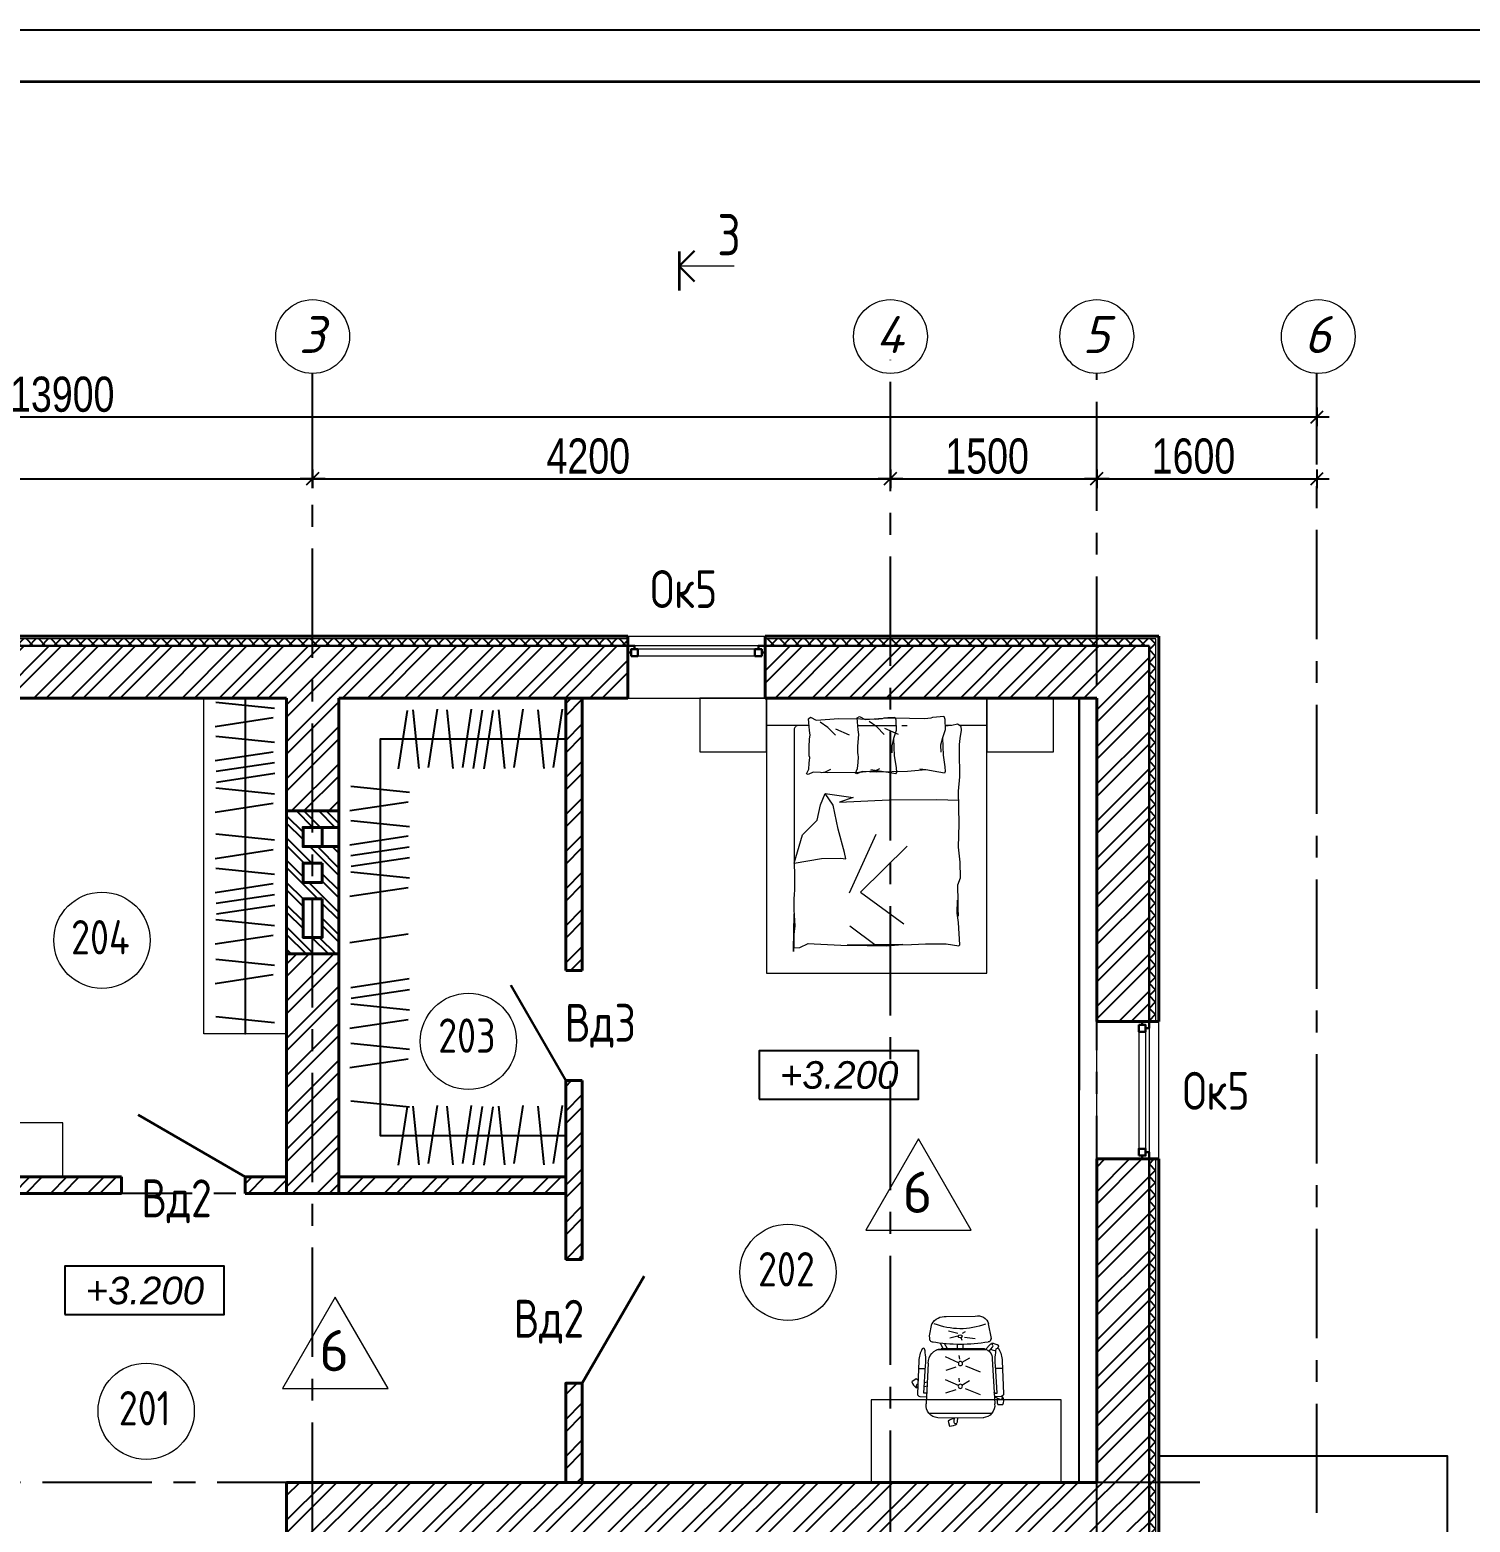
# Model space of a CAD drawing. Extents: x -12289450 to -10763036, y -7834513 to -6150123.
# Drawn here: x -11193908 to -11183438, y -7683106 to -7672261 of the extents above; entities that cross this region are included whole.
import ezdxf

# ---------------------------------------------------------------- set-up
doc = ezdxf.new("R2010")
doc.units = 0
doc.header["$LTSCALE"] = 25
doc.header["$PDMODE"] = 35
doc.linetypes.add('CENTER', pattern=[50.8, 31.75, -6.35, 6.35, -6.35])
doc.linetypes.add('HIDDEN2', pattern=[4.7625, 3.175, -1.5875])
doc.layers.get('DefPoints').update_dxf_attribs({"color": 10, "lineweight": 30})
for name, color, linetype in [('001-ПЕРЕГОРОДКИ', 5, 'Continuous'), ('005-РАЗМЕРЫ', 252, 'Continuous'), ('008-ШТРИХОВКА', 252, 'Continuous'), ('010-MEBEL', 3, 'Continuous'), ('014-ОСИ', 251, 'CENTER'), ('Annotation - Text', 7, 'Continuous'), ('ArchiCAD', 7, 'Continuous'), ('Крыши', 7, 'Continuous'), ('Новое', 51, 'Continuous'), ('Примечания', 7, 'Continuous')]:
    doc.layers.add(name, color=color, linetype=linetype)
for name, color, linetype, lineweight in [('05_Мебель', 32, 'Continuous', 9), ('4_мебель', 30, 'Continuous', 9), ('MEBEL', 3, 'Continuous', 40), ('text', 1, 'Continuous', 15), ('маркировка', 114, 'Continuous', 20), ('СТЕНЫ', 5, 'Continuous', 40)]:
    doc.layers.add(name, color=color, linetype=linetype, lineweight=lineweight)
doc.layers.add('Окна ArchiCAD_Ном._пера__23', color=7, linetype='Continuous', lineweight=30, true_color=0xff6600)
doc.layers.add('Окна ArchiCAD_Ном._пера__3', color=7, linetype='Continuous', lineweight=15, true_color=0xff6600)
doc.styles.add('gismo', font='isocpeui.ttf')
doc.styles.add('GOST 2.304', font='cs_gost2304.shx')
doc.styles.get("Standard").update_dxf_attribs({"font": 'arial.ttf'})
doc.styles.add('TXT0', font='txt', dxfattribs={"width": 0.8})
doc.styles.add('ГОСТ 2.304', font='CS_Gost2304.shx')
doc.styles.add('Текстер', font='ariali.ttf')
doc.dimstyles.new('РАЗМЕРЫ', dxfattribs={"dimscale": 30, "dimtxt": 8.5, "dimasz": 0.15, "dimexe": 0, "dimexo": 0, "dimgap": 1.2, "dimtad": 1, "dimdec": 0, "dimzin": 0, "dimdsep": 46, "dimtxsty": 'TXT0', "dimblk1": 'A8MITTA', "dimblk2": 'A8MITTA', "dimsah": 1, "dimcen": 2, "dimse1": 1, "dimse2": 1, "dimadec": 0, "dimazin": 0, "dimtp": 6, "dimtm": 6, "dimtfac": 1, "dimtdec": 0, "dimtofl": 0, "dimtmove": 0, "dimatfit": 3, "dimldrblk": 'A8MITTA', "dimfxl": 0, "dimtolj": 1, "dimtzin": 0, "dimarcsym": 0})

# ---------------------------------------------------------------- blocks, each defined once
blk = doc.blocks.new('A8MITTA', base_point=(3180, 3140))
for p, q in [((3160, 3140), (3200, 3140)), ((3170, 3130), (3190, 3150)), ((3180, 3155), (3180, 3125))]:
    blk.add_line(p, q)
blk = doc.blocks.new('*D48')
at = {"layer": '005-РАЗМЕРЫ', "color": 0, "lineweight": -2, "ltscale": 1.2, "transparency": 16777216}
blk.add_line((-11196947, -7675524), (-11191856, -7675524), dxfattribs=at)
at = {"layer": 'DefPoints', "color": 0, "ltscale": 1.2, "transparency": 16777216}
for p in [(-11191852, -7675524), (-11196952, -7675693), (-11191852, -7675693)]:
    blk.add_point(p, dxfattribs=at)
at = {"layer": '005-РАЗМЕРЫ', "color": 0, "lineweight": -2, "ltscale": 1.2, "transparency": 16777216, "xscale": 4.5, "yscale": 4.5, "zscale": 4.5, "rotation": 180}
blk.add_blockref('A8MITTA', (-11196952, -7675524), dxfattribs=at)
at = {"layer": '005-РАЗМЕРЫ', "color": 0, "lineweight": -2, "ltscale": 1.2, "transparency": 16777216, "xscale": 4.5, "yscale": 4.5, "zscale": 4.5}
blk.add_blockref('A8MITTA', (-11191852, -7675524), dxfattribs=at)
at = {"layer": '005-РАЗМЕРЫ', "color": 0, "ltscale": 1.2, "transparency": 16777216, "insert": (-11195558, -7675360), "char_height": 255, "attachment_point": 5, "style": 'TXT0'}
blk.add_mtext('\\A1;5100', dxfattribs=at)
blk = doc.blocks.new('*D49')
at = {"layer": '005-РАЗМЕРЫ', "color": 0, "lineweight": -2, "ltscale": 1.2, "transparency": 16777216}
blk.add_line((-11198447, -7675074), (-11184556, -7675074), dxfattribs=at)
at = {"layer": 'DefPoints', "color": 0, "ltscale": 1.2, "transparency": 16777216}
for p in [(-11184552, -7675074), (-11198452, -7676020), (-11184552, -7676238)]:
    blk.add_point(p, dxfattribs=at)
at = {"layer": '005-РАЗМЕРЫ', "color": 0, "lineweight": -2, "ltscale": 1.2, "transparency": 16777216, "xscale": 4.5, "yscale": 4.5, "zscale": 4.5, "rotation": 180}
blk.add_blockref('A8MITTA', (-11198452, -7675074), dxfattribs=at)
at = {"layer": '005-РАЗМЕРЫ', "color": 0, "lineweight": -2, "ltscale": 1.2, "transparency": 16777216, "xscale": 4.5, "yscale": 4.5, "zscale": 4.5}
blk.add_blockref('A8MITTA', (-11184552, -7675074), dxfattribs=at)
at = {"layer": '005-РАЗМЕРЫ', "color": 0, "ltscale": 1.2, "transparency": 16777216, "insert": (-11193672, -7674911), "char_height": 255, "attachment_point": 5, "style": 'TXT0'}
blk.add_mtext('\\A1;13900', dxfattribs=at)
blk = doc.blocks.new('*D51')
at = {"layer": '005-РАЗМЕРЫ', "color": 0, "lineweight": -2, "ltscale": 1.2, "transparency": 16777216}
blk.add_line((-11191847, -7675524), (-11187656, -7675524), dxfattribs=at)
at = {"layer": 'DefPoints', "color": 0, "ltscale": 1.2, "transparency": 16777216}
for p in [(-11187652, -7675524), (-11191852, -7675693), (-11187652, -7675693)]:
    blk.add_point(p, dxfattribs=at)
at = {"layer": '005-РАЗМЕРЫ', "color": 0, "lineweight": -2, "ltscale": 1.2, "transparency": 16777216, "xscale": 4.5, "yscale": 4.5, "zscale": 4.5, "rotation": 180}
blk.add_blockref('A8MITTA', (-11191852, -7675524), dxfattribs=at)
at = {"layer": '005-РАЗМЕРЫ', "color": 0, "lineweight": -2, "ltscale": 1.2, "transparency": 16777216, "xscale": 4.5, "yscale": 4.5, "zscale": 4.5}
blk.add_blockref('A8MITTA', (-11187652, -7675524), dxfattribs=at)
at = {"layer": '005-РАЗМЕРЫ', "color": 0, "ltscale": 1.2, "transparency": 16777216, "insert": (-11189848, -7675360), "char_height": 255, "attachment_point": 5, "style": 'TXT0'}
blk.add_mtext('\\A1;4200', dxfattribs=at)
blk = doc.blocks.new('*D52')
at = {"layer": '005-РАЗМЕРЫ', "color": 0, "lineweight": -2, "ltscale": 1.2, "transparency": 16777216}
blk.add_line((-11187647, -7675524), (-11186156, -7675524), dxfattribs=at)
at = {"layer": 'DefPoints', "color": 0, "ltscale": 1.2, "transparency": 16777216}
for p in [(-11186152, -7675524), (-11187652, -7675693), (-11186152, -7675693)]:
    blk.add_point(p, dxfattribs=at)
at = {"layer": '005-РАЗМЕРЫ', "color": 0, "lineweight": -2, "ltscale": 1.2, "transparency": 16777216, "xscale": 4.5, "yscale": 4.5, "zscale": 4.5, "rotation": 180}
blk.add_blockref('A8MITTA', (-11187652, -7675524), dxfattribs=at)
at = {"layer": '005-РАЗМЕРЫ', "color": 0, "lineweight": -2, "ltscale": 1.2, "transparency": 16777216, "xscale": 4.5, "yscale": 4.5, "zscale": 4.5}
blk.add_blockref('A8MITTA', (-11186152, -7675524), dxfattribs=at)
at = {"layer": '005-РАЗМЕРЫ', "color": 0, "ltscale": 1.2, "transparency": 16777216, "insert": (-11186949, -7675360), "char_height": 255, "attachment_point": 5, "style": 'TXT0'}
blk.add_mtext('\\A1;1500', dxfattribs=at)
blk = doc.blocks.new('*D53')
at = {"layer": '005-РАЗМЕРЫ', "color": 0, "lineweight": -2, "ltscale": 1.2, "transparency": 16777216}
blk.add_line((-11186147, -7675524), (-11184556, -7675524), dxfattribs=at)
at = {"layer": 'DefPoints', "color": 0, "ltscale": 1.2, "transparency": 16777216}
for p in [(-11184552, -7675524), (-11186152, -7675693), (-11184552, -7675658)]:
    blk.add_point(p, dxfattribs=at)
at = {"layer": '005-РАЗМЕРЫ', "color": 0, "lineweight": -2, "ltscale": 1.2, "transparency": 16777216, "xscale": 4.5, "yscale": 4.5, "zscale": 4.5, "rotation": 180}
blk.add_blockref('A8MITTA', (-11186152, -7675524), dxfattribs=at)
at = {"layer": '005-РАЗМЕРЫ', "color": 0, "lineweight": -2, "ltscale": 1.2, "transparency": 16777216, "xscale": 4.5, "yscale": 4.5, "zscale": 4.5}
blk.add_blockref('A8MITTA', (-11184552, -7675524), dxfattribs=at)
at = {"layer": '005-РАЗМЕРЫ', "color": 0, "ltscale": 1.2, "transparency": 16777216, "insert": (-11185449, -7675360), "char_height": 255, "attachment_point": 5, "style": 'TXT0'}
blk.add_mtext('\\A1;1600', dxfattribs=at)
blk = doc.blocks.new('*U20')
at = {"layer": '05_Мебель'}
for points in [[(900, -2000), (-700, -2000), (-700, 0), (900, 0)], [(206, -533), (244, -550), (255, -546), (239, -513), (235, -469), (231, -427), (235, -414), (236, -396), (236, -352), (233, -292), (229, -265), (234, -230), (239, -172), (241, -145), (225, -135), (184, -155), (21, -143), (-138, -147), (-247, -148), (-297, -143), (-309, -138), (-335, -136), (-387, -133), (-395, -153), (-397, -231), (-378, -290), (-383, -415), (-396, -499), (-398, -535), (-393, -545), (-353, -539), (-258, -523), (-125, -535), (99, -538)], [(561, -538), (599, -555), (610, -551), (594, -518), (590, -474), (586, -432), (590, -419), (591, -401), (591, -357), (588, -297), (584, -270), (589, -236), (594, -177), (596, -150), (580, -140), (539, -160), (376, -149), (217, -152), (108, -154), (58, -149), (46, -144), (20, -141), (-32, -138), (-40, -158), (-42, -236), (-23, -295), (-28, -420), (-41, -504), (-43, -540), (-38, -550), (2, -544), (97, -528), (230, -540), (454, -543)]]:
    blk.add_lwpolyline(points, close=True, dxfattribs=at)
for points in [[(-700, -200), (-502, -200)], [(700, -1200), (697, -1286), (697, -1398), (700, -1424), (703, -1465), (702, -1540), (694, -1655), (702, -1718), (703, -1788), (705, -1842), (700, -1569), (703, -1697), (705, -1742), (706, -1789), (708, -1816), (659, -1813), (597, -1785), (555, -1787), (361, -1797), (156, -1799), (-89, -1791), (314, -1797), (25, -1800), (-59, -1794), (-153, -1790), (-256, -1787), (-406, -1787), (-498, -1800), (-504, -1793), (-494, -1631), (-485, -1564), (-487, -1470), (-493, -1585), (-493, -1480), (-491, -1358), (-510, -1306), (-508, -1193), (-496, -1085), (-499, -915), (-496, -677), (-504, -573), (-503, -383), (-501, -337), (-507, -294), (-516, -234), (-515, -208), (-488, -191), (-447, -199), (-396, -205)], [(-441, -200), (-396, -200)], [(-84, -200), (-121, -200)], [(236, -200), (-41, -200)], [(45, -264), (100, -210), (155, -170)], [(400, -269), (455, -215), (510, -175)], [(592, -200), (900, -200)], [(-378, -290), (-365, -343), (-366, -394)], [(44, -218), (-56, -262)], [(-23, -295), (-10, -348), (-11, -399)], [(400, -223), (299, -267)], [(-258, -523), (-213, -516)], [(146, -536), (116, -531), (78, -511)], [(97, -528), (142, -522)], [(501, -541), (471, -536), (433, -516)], [(700, -1200), (639, -995), (533, -888), (509, -775), (475, -695), (271, -724), (371, -756), (9, -741), (-338, -738), (-497, -743)], [(700, -1200), (501, -1166), (362, -1163), (325, -1169), (333, -1123), (379, -953), (416, -778), (475, -695)], [(-121, -1077), (218, -1410), (-97, -1640)], [(297, -1416), (104, -989)], [(104, -1800), (295, -1657)]]:
    blk.add_lwpolyline(points, dxfattribs=at)
blk.add_lwpolyline([(592, -200), (670, -200, -0.414214), (700, -230), (700, -1200)], format="xyb", dxfattribs=at)
blk = doc.blocks.new('*U21')
at = {"layer": '05_Мебель'}
for p, q in [((-351, 231), (-438, 213)), ((-334, 229), (-351, 231)), ((-152, 240), (143, 255)), ((210, 236), (210, -225)), ((-492, 109), (-494, -102)), ((-257, -170), (-257, 145)), ((-249, -186), (-249, 178)), ((-156, 20), (-198, 114)), ((-125, 39), (-100, 113)), ((9, 21), (-33, 115)), ((40, 40), (65, 114)), ((243, 171), (244, -159)), ((-368, 24), (-386, 92)), ((-349, 25), (-335, 82)), ((-340, 4), (-320, -4)), ((-257, 27), (-289, 27)), ((-257, -12), (-257, 27)), ((-182, 11), (-209, 16)), ((-17, 12), (-44, 16)), ((-371, -9), (-384, -31)), ((-343, -23), (-332, -100)), ((-289, -12), (-257, -12)), ((-159, -6), (-191, -62)), ((-133, -30), (-90, -138)), ((6, -5), (-26, -61)), ((32, -29), (75, -138)), ((-331, -220), (-438, -198)), ((-325, -216), (-331, -220)), ((-184, -224), (143, -243))]:
    blk.add_line(p, q, dxfattribs=at)
for points in [[(-28, 314, -0.063028), (-40, 328), (-18, 359, -0.195922), (26, 327), (24, 323)], [(0, 315), (0, 318, -0.414214), (16, 328), (16, 328, -0.324304), (27, 316)], [(66, 251), (65, 271), (-139, 259, -0.068535), (-256, 266, -0.533313), (-256, 284, -0.12555), (-169, 308), (69, 318, -0.414214), (89, 300), (91, 252)], [(243, 52), (270, 55, -0.414214), (285, 43), (285, 43, -0.414214), (273, 28), (243, 24)], [(251, 53, -0.164256), (268, 96), (304, 85, -0.195922), (287, 33), (283, 34)], [(-240, -202), (-269, -228, -0.414214), (-288, -227), (-288, -227, -0.414214), (-287, -208), (-254, -178)], [(-255, -216, -0.137325), (-243, -253, -0.137325)], [(-261, -266), (-279, -272, -0.195922), (-295, -220), (-292, -219)], [(66, -239), (65, -260), (-139, -248, 0.068535), (-256, -255, 0.533313), (-256, -273, 0.12555), (-169, -297), (69, -307, 0.414214), (89, -289), (91, -240)], [(91, -241), (109, -281, -0.414214), (102, -299), (102, -299, -0.300611), (87, -296)], [(101, -263, -0.164256), (147, -265), (148, -303, -0.195922), (93, -303), (93, -299)]]:
    blk.add_lwpolyline(points, format="xyb", dxfattribs=at)
for points in [[(-113, 311), (-113, 261)], [(-15, 247), (-11, 266)], [(17, 268), (13, 248)], [(-298, 154), (-257, 131)], [(-257, 99), (-295, 121)], [(-113, -300), (-113, -250)], [(65, -250), (60, -238)]]:
    blk.add_lwpolyline(points, dxfattribs=at)
for centre in [(-150, 6), (15, 7)]:
    blk.add_circle(centre, 15.2, dxfattribs=at)
for centre, radius, start, end in [((-329, 207), 22.6, 351.9619, 107.7777), ((-155, 138), 102, 88.604, 176.2041), ((154, 166), 89.4, 3.0007, 97.2703), ((-386, 120), 106, 119.2361, 186.2279), ((-912, 6), 509, 338.9967, 21.8905), ((-1485, 7), 1196, 350.212, 9.788), ((-420, -123), 77.2, 164.3745, 256.6582), ((-328, -195), 21.2, 277.5514, 358.5852), ((-189, -155), 69.1, 192.4462, 274.5048), ((154, -154), 89.4, 262.7297, 356.9993)]:
    blk.add_arc(centre, radius, start, end, dxfattribs=at)
blk.add_ellipse((-348, 8), major_axis=(-0.8, -17.3), ratio=0.494061, dxfattribs=at)
blk = doc.blocks.new('Уровень')
at = {"color": 213, "linetype": 'ByBlock'}
blk.add_lwpolyline([(0, 0), (1544, 0), (1544, 469), (0, 469)], close=True, dxfattribs=at)
at = {"flags": 4}
blk.add_attdef('+-0.000', (70, 107), '', height=250, dxfattribs=at)

msp = doc.modelspace()

# ---------------------------------------------------------------- hatches: boundary and pattern name
at = {"layer": '008-ШТРИХОВКА', "ltscale": 3}
h = msp.add_hatch(dxfattribs=at)
h.set_pattern_fill('ANSI37', color=256, scale=20, style=0)
h.set_pattern_definition([(45, (-11198881.93, -7681167.22), (-44.90128, 44.90128), []), (135, (-11198881.93, -7681167.22), (-44.90128, -44.90128), [])])
h.paths.add_polyline_path([(-11185771.9, -7679467.2), (-11185721.9, -7679467.2), (-11185721.9, -7676687.2), (-11188561.9, -7676687.2), (-11188561.9, -7676737.2), (-11185771.9, -7676737.2)])
h.paths.add_polyline_path([(-11189561.9, -7676737.2), (-11189561.9, -7676687.2), (-11194951.9, -7676687.2), (-11194951.9, -7676737.2)])
h.paths.add_polyline_path([(-11195951.9, -7676737.2), (-11195951.9, -7676687.2), (-11197381.9, -7676687.2), (-11197381.9, -7678117.2), (-11197331.9, -7678117.2), (-11197331.9, -7676737.2)])
h.paths.add_polyline_path([(-11197331.9, -7679117.2), (-11197381.9, -7679117.2), (-11197381.9, -7680287.2), (-11198881.9, -7680287.2), (-11198881.9, -7681267.2), (-11198831.9, -7681267.2), (-11198831.9, -7680337.2), (-11197331.9, -7680337.2)])
h = msp.add_hatch(dxfattribs=at)
h.set_pattern_fill('ANSI32', color=256, scale=20)
h.set_pattern_definition([(45, (-11198831.93, -7687997.22), (-134.7038, 134.7038), []), (45, (-11198742.13, -7687997.22), (-134.7038, 134.7038), [])])
h.paths.add_polyline_path([(-11196951.9, -7679117.2), (-11197331.9, -7679117.2), (-11197331.9, -7680337.2), (-11198831.9, -7680337.2), (-11198831.9, -7681267.2), (-11198781.9, -7681267.2), (-11198451.9, -7681267.2), (-11198451.9, -7681117.2), (-11198451.9, -7680717.2), (-11196951.9, -7680717.2)])
h.paths.add_polyline_path([(-11196951.9, -7677117.2), (-11195951.9, -7677117.2), (-11195951.9, -7676737.2), (-11197331.9, -7676737.2), (-11197331.9, -7678117.2), (-11197281.9, -7678117.2), (-11196951.9, -7678117.2)])
h.paths.add_polyline_path([(-11189561.9, -7676737.2), (-11194951.9, -7676737.2), (-11194951.9, -7676787.2), (-11194951.9, -7677117.2), (-11192041.9, -7677117.2), (-11192041.9, -7677937.2), (-11191661.9, -7677937.2), (-11191661.9, -7677117.2), (-11189561.9, -7677117.2)])
h.paths.add_polyline_path([(-11191661.9, -7678977.2), (-11192041.9, -7678977.2), (-11192041.9, -7679557.2), (-11192041.9, -7680717.2), (-11191661.9, -7680717.2)])
h.paths.add_polyline_path([(-11185771.9, -7676737.2), (-11188561.9, -7676737.2), (-11188561.9, -7677117.2), (-11188551.9, -7677117.2), (-11186951.9, -7677117.2), (-11186467, -7677117.2), (-11186151.9, -7677117.2), (-11186151.9, -7679467.2), (-11185771.9, -7679467.2)])
h.paths.add_polyline_path([(-11185771.9, -7680467.2), (-11186151.8, -7680467.2), (-11186151.9, -7682817.2), (-11192041.9, -7682817.2), (-11192041.9, -7683347.2), (-11191661.9, -7683347.2), (-11191661.9, -7683197.2), (-11190661.9, -7683197.2), (-11187651.9, -7683197.2), (-11187651.9, -7687617.2), (-11189156.9, -7687617.2), (-11189156.9, -7687997.2), (-11187271.9, -7687997.2), (-11187271.9, -7686797.2), (-11187271.9, -7683197.2), (-11185771.9, -7683197.2)])
h.paths.add_polyline_path([(-11191661.9, -7684247.2), (-11192041.9, -7684247.2), (-11192041.9, -7687617.2), (-11191661.9, -7687617.2)], flags=17)
h.paths.add_polyline_path([(-11196951.9, -7682817.2), (-11198451.9, -7682817.2), (-11198451.9, -7682267.2), (-11198831.9, -7682267.2), (-11198831.9, -7683197.2), (-11197331.9, -7683197.2), (-11197331.9, -7687997.2), (-11196251.9, -7687997.2), (-11196251.9, -7687947.2), (-11196251.9, -7687617.2), (-11196951.9, -7687617.2), (-11196951.9, -7686772.6), (-11197033.9, -7686772.6), (-11197033.9, -7686614.6), (-11196951.9, -7686614.6), (-11196951.9, -7686105.2)])
h.paths.add_polyline_path([(-11190156.9, -7687617.2), (-11192741.9, -7687617.2), (-11195251.9, -7687617.2), (-11195251.9, -7687997.2), (-11193741.9, -7687997.2), (-11190156.9, -7687997.2)])
h = msp.add_hatch(dxfattribs=at)
h.set_pattern_fill('ANSI32', color=256, scale=20)
h.set_pattern_definition([(45, (-11190011.93, -7681197.22), (-134.704, 134.704), []), (45, (-11189922.13, -7681197.22), (-134.704, 134.704), [])])
h.paths.add_polyline_path([(-11189891.9, -7677117.2), (-11190011.9, -7677117.2), (-11190011.9, -7679097.2), (-11189891.9, -7679097.2)])
h.paths.add_polyline_path([(-11189891.9, -7679897.2), (-11190011.9, -7679897.2), (-11190011.9, -7680597.2), (-11190011.9, -7681197.2), (-11189891.9, -7681197.2)])
h = msp.add_hatch(dxfattribs=at)
h.set_pattern_fill('ANSI32', color=256, scale=12, angle=90)
h.paths.add_polyline_path([(-11191851.9, -7678197.2), (-11191921.9, -7678197.2), (-11191921.9, -7678057.2), (-11191851.9, -7678057.2), (-11191851.9, -7677937.2), (-11192041.9, -7677937.2), (-11192041.9, -7678977.2), (-11191851.9, -7678977.2), (-11191851.9, -7678857.2), (-11191921.9, -7678857.2), (-11191921.9, -7678577.2), (-11191851.9, -7678577.2), (-11191851.9, -7678457.2), (-11191921.9, -7678457.2), (-11191921.9, -7678317.2), (-11191851.9, -7678317.2)])
h.paths.add_polyline_path([(-11191661.9, -7677937.2), (-11191851.9, -7677937.2), (-11191851.9, -7678057.2), (-11191781.9, -7678057.2), (-11191661.9, -7678057.2)])
h.paths.add_polyline_path([(-11191661.9, -7678197.2), (-11191781.9, -7678197.2), (-11191851.9, -7678197.2), (-11191851.9, -7678317.2), (-11191781.9, -7678317.2), (-11191781.9, -7678457.2), (-11191851.9, -7678457.2), (-11191851.9, -7678577.2), (-11191781.9, -7678577.2), (-11191781.9, -7678857.2), (-11191851.9, -7678857.2), (-11191851.9, -7678977.2), (-11191661.9, -7678977.2), (-11191661.9, -7678837.2)])
h = msp.add_hatch(dxfattribs=at)
h.set_pattern_fill('ANSI37', color=256, scale=20, style=0)
h.set_pattern_definition([(45, (-11198881.93, -7688047.22), (-44.90128, 44.90128), []), (135, (-11198881.93, -7688047.22), (-44.90128, -44.90128), [])])
h.paths.add_polyline_path([(-11197331.9, -7683197.2), (-11198831.9, -7683197.2), (-11198831.9, -7682267.2), (-11198881.9, -7682267.2), (-11198881.9, -7683247.2), (-11197381.9, -7683247.2), (-11197381.9, -7688047.2), (-11196251.9, -7688047.2), (-11196251.9, -7687997.2), (-11197331.9, -7687997.2)])
h.paths.add_polyline_path([(-11190156.9, -7687997.2), (-11193741.9, -7687997.2), (-11195251.9, -7687997.2), (-11195251.9, -7688047.2), (-11193741.9, -7688047.2), (-11190156.9, -7688047.2)])
h.paths.add_polyline_path([(-11187221.9, -7686797.2), (-11187221.9, -7683247.2), (-11185721.9, -7683247.2), (-11185721.9, -7680467.2), (-11185771.9, -7680467.2), (-11185771.9, -7683197.2), (-11187271.9, -7683197.2), (-11187271.9, -7686797.2), (-11187271.9, -7687997.2), (-11189156.9, -7687997.2), (-11189156.9, -7688047.2), (-11187221.9, -7688047.2)])
h = msp.add_hatch(dxfattribs=at)
h.set_pattern_fill('ANSI32', color=256, scale=20)
h.set_pattern_definition([(45, (-11196951.93, -7685797.22), (-134.704, 134.704), []), (45, (-11196862.13, -7685797.22), (-134.704, 134.704), [])])
h.paths.add_polyline_path([(-11193241.9, -7680597.2), (-11196951.9, -7680597.2), (-11196951.9, -7680717.2), (-11196801.9, -7680717.2), (-11196501.9, -7680717.2), (-11196201.9, -7680717.2), (-11195901.9, -7680717.2), (-11193241.9, -7680717.2)])
h.paths.add_polyline_path([(-11192041.9, -7680597.2), (-11192341.9, -7680597.2), (-11192341.9, -7680717.2), (-11192041.9, -7680717.2)])
h.paths.add_polyline_path([(-11190011.9, -7680597.2), (-11191661.9, -7680597.2), (-11191661.9, -7680717.2), (-11190011.9, -7680717.2)])
h.paths.add_polyline_path([(-11189891.9, -7682097.2), (-11190011.9, -7682097.2), (-11190011.9, -7682817.2), (-11189891.9, -7682817.2)])
h.paths.add_polyline_path([(-11192041.9, -7684737.2), (-11192831.9, -7684737.2), (-11192831.9, -7684857.2), (-11192041.9, -7684857.2)])
h.paths.add_polyline_path([(-11194081.9, -7684147.2), (-11194201.9, -7684147.2), (-11194201.9, -7685797.2), (-11194081.9, -7685797.2)])
h.paths.add_polyline_path([(-11193631.9, -7684737.2), (-11194081.9, -7684737.2), (-11194081.9, -7684857.2), (-11193631.9, -7684857.2)])
h.paths.add_polyline_path([(-11194081.9, -7682817.2), (-11196951.9, -7682817.2), (-11196951.9, -7682937.2), (-11194201.9, -7682937.2), (-11194201.9, -7683347.2), (-11194081.9, -7683347.2)])

# ---------------------------------------------------------------- linework, layer by layer
at = {"layer": '001-ПЕРЕГОРОДКИ', "lineweight": 35, "ltscale": 100}
msp.add_lwpolyline([(-11189186.9, -7673872.9), (-11189186.9, -7674156)], dxfattribs=at)
at = {"layer": '001-ПЕРЕГОРОДКИ', "lineweight": 18, "ltscale": 100}
msp.add_lwpolyline([(-11188787.5, -7673978.8), (-11189186.9, -7673978.8)], dxfattribs=at)
at = {"layer": '008-ШТРИХОВКА', "ltscale": 3}
msp.add_lwpolyline([(-11186280.4, -7682817.2), (-11186280.4, -7677117.2), (-11186280.4, -7679967.2)], dxfattribs=at)
at = {"layer": '010-MEBEL'}
for p, q in [((-11192128.8, -7677192.4), (-11192555, -7677148.7)), ((-11192138.1, -7677261.3), (-11192561.7, -7677325.8)), ((-11191227.1, -7677631.7), (-11191162.6, -7677208.1)), ((-11191077.8, -7677630.3), (-11191121.5, -7677204.1)), ((-11191008.9, -7677621), (-11190944.5, -7677197.5)), ((-11190829.4, -7677630.3), (-11190873.1, -7677204.1)), ((-11190760.5, -7677621), (-11190696.1, -7677197.5)), ((-11190682.5, -7677629), (-11190618.1, -7677205.4)), ((-11190604.5, -7677631.7), (-11190540.1, -7677208.1)), ((-11190455.3, -7677630.3), (-11190499, -7677204.1)), ((-11190386.4, -7677621), (-11190321.9, -7677197.5)), ((-11190168.9, -7677630.3), (-11190212.6, -7677204.1)), ((-11190100, -7677621), (-11190035.6, -7677197.5)), ((-11192128.8, -7677440.9), (-11192555, -7677397.1)), ((-11192138.1, -7677509.7), (-11192561.7, -7677574.2)), ((-11192130.1, -7677587.7), (-11192553.7, -7677652.2)), ((-11192127.5, -7677665.7), (-11192551.1, -7677730.2)), ((-11192128.8, -7677815), (-11192555, -7677771.2)), ((-11191148.8, -7677804.8), (-11191575, -7677761)), ((-11192138.1, -7677883.9), (-11192561.7, -7677948.3)), ((-11191158.1, -7677873.7), (-11191581.7, -7677938.1)), ((-11191148.8, -7678053.2), (-11191575, -7678009.5)), ((-11192128.8, -7678151.2), (-11192555, -7678107.5)), ((-11191158.1, -7678122.1), (-11191581.7, -7678186.5)), ((-11192138.1, -7678220.1), (-11192561.7, -7678284.6)), ((-11191150.1, -7678200.1), (-11191573.7, -7678264.5)), ((-11191147.5, -7678278.1), (-11191571.1, -7678342.5)), ((-11192128.8, -7678399.7), (-11192555, -7678355.9)), ((-11191148.8, -7678427.3), (-11191575, -7678383.6)), ((-11192138.1, -7678468.5), (-11192561.7, -7678533)), ((-11192130.1, -7678546.5), (-11192553.7, -7678611)), ((-11191158.1, -7678496.2), (-11191581.7, -7678560.7)), ((-11192127.5, -7678624.5), (-11192551.1, -7678689)), ((-11192128.8, -7678773.8), (-11192555, -7678730)), ((-11192138.1, -7678842.7), (-11192561.7, -7678907.1)), ((-11191158.1, -7678832.5), (-11191581.7, -7678896.9)), ((-11192128.8, -7679060.2), (-11192555, -7679016.4)), ((-11192138.1, -7679129), (-11192561.7, -7679193.5)), ((-11191150.1, -7679158.9), (-11191573.7, -7679223.3)), ((-11191147.5, -7679236.9), (-11191571.1, -7679301.3)), ((-11191148.8, -7679386.1), (-11191575, -7679342.4)), ((-11192128.8, -7679478), (-11192555, -7679434.3)), ((-11191158.1, -7679455), (-11191581.7, -7679519.5)), ((-11191148.8, -7679672.5), (-11191575, -7679628.8)), ((-11191158.1, -7679741.4), (-11191581.7, -7679805.8)), ((-11191148.8, -7680090.3), (-11191575, -7680046.6)), ((-11191008.9, -7680501), (-11190944.5, -7680077.5)), ((-11190760.5, -7680501), (-11190696.1, -7680077.5)), ((-11190386.4, -7680501), (-11190321.9, -7680077.5)), ((-11190100, -7680501), (-11190035.6, -7680077.5)), ((-11191227.1, -7680511.7), (-11191162.6, -7680088.1)), ((-11191077.8, -7680510.3), (-11191121.5, -7680084.1)), ((-11190829.4, -7680510.3), (-11190873.1, -7680084.1)), ((-11190682.5, -7680509), (-11190618.1, -7680085.4)), ((-11190604.5, -7680511.7), (-11190540.1, -7680088.1)), ((-11190455.3, -7680510.3), (-11190499, -7680084.1)), ((-11190168.9, -7680510.3), (-11190212.6, -7680084.1))]:
    msp.add_line(p, q, dxfattribs=at)
for points in [[(-11192341.9, -7677117.2), (-11192341.9, -7677117.2), (-11192341.9, -7679557.2), (-11192341.9, -7679557.2)], [(-11190011.9, -7677417.2), (-11191361.9, -7677417.2), (-11191361.9, -7680297.2), (-11190011.9, -7680297.2)]]:
    msp.add_lwpolyline(points, dxfattribs=at)
at = {"layer": '014-ОСИ'}
msp.add_line((-11186151.9, -7679567.2), (-11186151.9, -7674758.6), dxfattribs=at)
for points in [[(-11187651.9, -7688313.6), (-11187651.9, -7674658.6)], [(-11191851.9, -7688255.3), (-11191851.9, -7674758.6)], [(-11184551.9, -7688119.5), (-11184551.9, -7674758.6)], [(-11192041.9, -7677117.2), (-11201454.8, -7677117.2)], [(-11189561.9, -7677117.2), (-11191661.9, -7677117.2)], [(-11186151.9, -7683486.1), (-11186151.9, -7678997.2)], [(-11191458.3, -7680717.2), (-11201454.8, -7680717.2)], [(-11185401.9, -7682817.2), (-11201454.8, -7682817.2)]]:
    msp.add_lwpolyline(points, dxfattribs=at)
at = {"layer": '05_Мебель'}
for points in [[(-11189036.9, -7677509.3), (-11188551.9, -7677509.3), (-11188551.9, -7677117.2), (-11189036.9, -7677117.2)], [(-11186951.9, -7677509.3), (-11186467, -7677509.3), (-11186467, -7677117.2), (-11186951.9, -7677117.2)], [(-11193667, -7680205.2), (-11194151.9, -7680205.2), (-11194151.9, -7680597.2), (-11193667, -7680597.2)], [(-11186411.4, -7682817.2), (-11186411.4, -7682217.3), (-11187792.8, -7682217.3), (-11187792.8, -7682817.2)]]:
    msp.add_lwpolyline(points, close=True, dxfattribs=at)
at = {"layer": '4_мебель', "lineweight": 30}
for points in [[(-11190011.9, -7679897.2), (-11190411.9, -7679204.4)], [(-11193121.4, -7680147.2), (-11192341.9, -7680597.2)], [(-11189891.9, -7682097.2), (-11189441.9, -7681317.8)]]:
    msp.add_lwpolyline(points, dxfattribs=at)
at = {"layer": 'Annotation - Text', "color": 0, "lineweight": 20}
for centre in [(-11191851.9, -7674490.2), (-11187651.9, -7674490.2), (-11186151.9, -7674490.2), (-11184541.9, -7674490.2)]:
    msp.add_circle(centre, 268.3, dxfattribs=at)
at = {"layer": 'ArchiCAD', "color": 7, "linetype": 'Continuous', "lineweight": 35}
msp.add_lwpolyline([(-11202518.7, -7672636.3), (-11172893.9, -7672636.3), (-11172893.9, -7694161.2), (-11202518.7, -7694161.2)], close=True, dxfattribs=at)
msp.add_lwpolyline([(-11202518.7, -7672636.3), (-11172893.9, -7672636.3), (-11172893.9, -7694161.2), (-11202518.7, -7694161.2)], close=True, dxfattribs=at)
at = {"layer": 'MEBEL', "lineweight": 20}
msp.add_lwpolyline([(-11192041.9, -7679557.2), (-11192641.9, -7679557.2), (-11192641.9, -7677117.2), (-11192041.9, -7677117.2), (-11192041.9, -7679557.2)], close=True, dxfattribs=at)
at = {"layer": 'text', "color": 1, "lineweight": 15}
for centre in [(-11193383.4, -7678877.7), (-11190719.6, -7679612.2), (-11188396.8, -7681290.5), (-11193062, -7682300.4)]:
    msp.add_circle(centre, 350, dxfattribs=at)
at = {"layer": 'Крыши', "color": 12, "lineweight": 25}
for points in [[(-11187201.9, -7688567.2), (-11183601.9, -7688567.2), (-11183601.9, -7682627.2), (-11185701.9, -7682627.2)], [(-11187201.9, -7688067.2), (-11187201.9, -7688567.2), (-11183601.9, -7688567.2), (-11183601.9, -7682627.2), (-11185701.9, -7682627.2)]]:
    msp.add_lwpolyline(points, dxfattribs=at)
at = {"layer": 'маркировка'}
for points in [[(-11187447.3, -7680320.7), (-11187830.3, -7680984.1), (-11187064.3, -7680984.1)], [(-11191687.1, -7681471.5), (-11192070.1, -7682134.9), (-11191304.1, -7682134.9)]]:
    msp.add_lwpolyline(points, close=True, dxfattribs=at)
at = {"layer": 'Новое', "color": 7, "linetype": 'Continuous'}
msp.add_lwpolyline([(-11204018.7, -7672261.3), (-11172518.9, -7672261.3), (-11172518.9, -7694536.2), (-11204018.7, -7694536.2)], close=True, dxfattribs=at)
msp.add_lwpolyline([(-11204018.7, -7672261.3), (-11172518.9, -7672261.3), (-11172518.9, -7694536.2), (-11204018.7, -7694536.2)], close=True, dxfattribs=at)
at = {"layer": 'Окна ArchiCAD_Ном._пера__23', "linetype": 'Continuous'}
for points in [[(-11189536.9, -7676787.2), (-11189561.9, -7676787.2), (-11189561.9, -7676737.2), (-11189511.9, -7676737.2), (-11189511.9, -7676762.2), (-11189536.9, -7676762.2), (-11189536.9, -7676787.2)], [(-11188586.9, -7676787.2), (-11188561.9, -7676787.2), (-11188561.9, -7676737.2), (-11188611.9, -7676737.2), (-11188611.9, -7676762.2), (-11188586.9, -7676762.2), (-11188586.9, -7676787.2)], [(-11185821.9, -7679492.2), (-11185821.9, -7679467.2), (-11185771.9, -7679467.2), (-11185771.9, -7679517.2), (-11185796.9, -7679517.2), (-11185796.9, -7679492.2), (-11185821.9, -7679492.2)], [(-11185821.9, -7680442.2), (-11185821.9, -7680467.2), (-11185771.9, -7680467.2), (-11185771.9, -7680417.2), (-11185796.9, -7680417.2), (-11185796.9, -7680442.2), (-11185821.9, -7680442.2)]]:
    msp.add_lwpolyline(points, dxfattribs=at)
for points in [[(-11189536.9, -7676812.2), (-11189486.9, -7676812.2), (-11189486.9, -7676762.2), (-11189536.9, -7676762.2)], [(-11188586.9, -7676812.2), (-11188636.9, -7676812.2), (-11188636.9, -7676762.2), (-11188586.9, -7676762.2)], [(-11185846.9, -7679492.2), (-11185846.9, -7679542.2), (-11185796.9, -7679542.2), (-11185796.9, -7679492.2)], [(-11185846.9, -7680442.2), (-11185846.9, -7680392.2), (-11185796.9, -7680392.2), (-11185796.9, -7680442.2)]]:
    msp.add_lwpolyline(points, close=True, dxfattribs=at)
at = {"layer": 'Окна ArchiCAD_Ном._пера__3', "linetype": 'Continuous'}
for p, q in [((-11188611.9, -7676737.2), (-11189511.9, -7676737.2)), ((-11188636.9, -7676762.2), (-11189486.9, -7676762.2)), ((-11188636.9, -7676812.2), (-11189486.9, -7676812.2)), ((-11185771.9, -7679517.2), (-11185771.9, -7680417.2)), ((-11185846.9, -7679542.2), (-11185846.9, -7680392.2)), ((-11185796.9, -7679542.2), (-11185796.9, -7680392.2))]:
    msp.add_line(p, q, dxfattribs=at)
at = {"layer": 'СТЕНЫ', "ltscale": 3}
for p, q in [((-11189561.9, -7676667.2), (-11189561.9, -7677117.2)), ((-11185701.9, -7676667.2), (-11188561.9, -7676667.2)), ((-11188561.9, -7676667.2), (-11188561.9, -7677117.2)), ((-11185701.9, -7679467.2), (-11185701.9, -7676667.2)), ((-11186151.9, -7677117.2), (-11186151.9, -7679467.2)), ((-11190011.9, -7679097.2), (-11189891.9, -7679097.2)), ((-11190011.9, -7680597.2), (-11190011.9, -7679897.2)), ((-11190011.9, -7679897.2), (-11189891.9, -7679897.2)), ((-11186151.5, -7680467.2), (-11186151.9, -7682817.2)), ((-11185701.9, -7683267.2), (-11185701.9, -7680467.2)), ((-11193241.9, -7680717.2), (-11193241.9, -7680597.2)), ((-11192341.9, -7680717.2), (-11192341.9, -7680597.2)), ((-11192341.9, -7680597.2), (-11192041.9, -7680597.2)), ((-11191661.9, -7680597.2), (-11190011.9, -7680597.2)), ((-11190011.9, -7680717.2), (-11192341.9, -7680717.2)), ((-11186151.9, -7682817.2), (-11192041.9, -7682817.2))]:
    msp.add_line(p, q, dxfattribs=at)
at = {"layer": 'СТЕНЫ', "lineweight": 9, "ltscale": 3}
for p, q in [((-11185721.9, -7676687.2), (-11188561.9, -7676687.2)), ((-11185721.9, -7679467.2), (-11185721.9, -7676687.2)), ((-11185721.9, -7683247.2), (-11185721.9, -7680467.2))]:
    msp.add_line(p, q, dxfattribs=at)
at = {"layer": 'СТЕНЫ', "lineweight": 30, "ltscale": 3}
for p, q in [((-11185771.9, -7676737.2), (-11185771.9, -7679467.2)), ((-11185771.9, -7680467.2), (-11185771.9, -7683197.2))]:
    msp.add_line(p, q, dxfattribs=at)
at = {"layer": 'СТЕНЫ', "color": 44, "ltscale": 0.3, "true_color": 0xab6317}
for p, q in [((-11192041.9, -7677937.2), (-11192041.9, -7678977.2)), ((-11191661.9, -7677937.2), (-11192041.9, -7677937.2)), ((-11191661.9, -7677937.2), (-11191661.9, -7678057.2)), ((-11191661.9, -7678057.2), (-11191781.9, -7678057.2)), ((-11191661.9, -7678197.2), (-11191781.9, -7678197.2)), ((-11191661.9, -7678197.2), (-11191661.9, -7678957.2)), ((-11191661.9, -7678837.2), (-11191661.9, -7678977.2)), ((-11192041.9, -7678977.2), (-11191661.9, -7678977.2))]:
    msp.add_line(p, q, dxfattribs=at)
at = {"layer": 'СТЕНЫ', "color": 5, "lineweight": 30}
for points in [[(-11189186.9, -7673978.8), (-11189075.9, -7673867.8)], [(-11189186.9, -7673978.8), (-11189075.9, -7674089.8)]]:
    msp.add_lwpolyline(points, dxfattribs=at)
at = {"layer": 'СТЕНЫ', "ltscale": 3}
for points in [[(-11189561.9, -7676667.2), (-11194951.9, -7676667.2)], [(-11194951.9, -7677117.2), (-11192041.9, -7677117.2)], [(-11192041.9, -7680717.2), (-11192041.9, -7677117.2)], [(-11191661.9, -7680717.2), (-11191661.9, -7677117.2)], [(-11191661.9, -7677117.2), (-11189561.9, -7677117.2)], [(-11190011.9, -7679097.2), (-11190011.9, -7677117.2)], [(-11189891.9, -7679097.2), (-11189891.9, -7677117.2)], [(-11188561.9, -7677117.2), (-11186151.9, -7677117.2)], [(-11186151.9, -7679467.2), (-11185701.9, -7679467.2)], [(-11190011.9, -7681197.2), (-11190011.9, -7679897.2)], [(-11190011.9, -7680597.2), (-11190011.9, -7679897.2)], [(-11189891.9, -7681197.2), (-11189891.9, -7679897.2)], [(-11186151.9, -7680467.2), (-11185701.9, -7680467.2)], [(-11196951.9, -7680597.2), (-11193241.9, -7680597.2)], [(-11196951.9, -7680717.2), (-11193241.9, -7680717.2)], [(-11191661.9, -7680717.2), (-11192041.9, -7680717.2)], [(-11190011.9, -7681197.2), (-11190011.9, -7681197.2), (-11189891.9, -7681197.2)], [(-11190011.9, -7682817.2), (-11190011.9, -7682097.2)], [(-11190011.9, -7682097.2), (-11190011.9, -7682097.2), (-11189891.9, -7682097.2)], [(-11189891.9, -7682817.2), (-11189891.9, -7682097.2)], [(-11192041.9, -7683347.2), (-11192041.9, -7682817.2)], [(-11190661.9, -7682817.2), (-11192041.9, -7682817.2)]]:
    msp.add_lwpolyline(points, dxfattribs=at)
at = {"layer": 'СТЕНЫ', "lineweight": 9, "ltscale": 3}
for points in [[(-11189561.9, -7676687.2), (-11194951.9, -7676687.2)], [(-11189561.9, -7676667.2), (-11188561.9, -7676667.2)], [(-11189561.9, -7677117.2), (-11188561.9, -7677117.2)], [(-11186151.9, -7680467.2), (-11186151.9, -7679467.2)], [(-11185701.9, -7680467.2), (-11185701.9, -7679467.2)]]:
    msp.add_lwpolyline(points, dxfattribs=at)
at = {"layer": 'СТЕНЫ', "lineweight": 30, "ltscale": 3}
for points in [[(-11194951.9, -7676737.2), (-11189511.9, -7676737.2)], [(-11188611.9, -7676737.2), (-11185771.9, -7676737.2)]]:
    msp.add_lwpolyline(points, dxfattribs=at)
at = {"layer": 'СТЕНЫ', "color": 44, "linetype": 'HIDDEN2', "lineweight": 0, "ltscale": 0.3, "true_color": 0xab6317}
msp.add_lwpolyline([(-11191781.9, -7678057.2), (-11191781.9, -7678197.2), (-11191921.9, -7678197.2), (-11191921.9, -7678057.2)], close=True, dxfattribs=at)
at = {"layer": 'СТЕНЫ', "color": 44, "ltscale": 0.3, "true_color": 0xab6317}
for points in [[(-11191781.9, -7678057.2), (-11191781.9, -7678197.2), (-11191921.9, -7678197.2), (-11191921.9, -7678057.2)], [(-11191781.9, -7678317.2), (-11191781.9, -7678457.2), (-11191921.9, -7678457.2), (-11191921.9, -7678317.2)], [(-11191781.9, -7678577.2), (-11191781.9, -7678857.2), (-11191921.9, -7678857.2), (-11191921.9, -7678577.2)]]:
    msp.add_lwpolyline(points, close=True, dxfattribs=at)

# ---------------------------------------------------------------- block references
at = {"color": 7, "ltscale": 2}
ref = msp.add_blockref('Уровень', (-11188605.7, -7680031.7), dxfattribs=dict(at, xscale=0.75, yscale=0.75, zscale=0.75))
ref.add_attrib('+-0.000', '+3.200', (-11188456.1, -7679956.4), dxfattribs={"height": 200, "style": 'Текстер'})
ref = msp.add_blockref('Уровень', (-11193652.7, -7681598.1), dxfattribs=dict(at, xscale=0.75, yscale=0.75, zscale=0.75))
ref.add_attrib('+-0.000', '+3.200', (-11193503.1, -7681522.8), dxfattribs={"height": 200, "style": 'Текстер'})
at = {"layer": '4_мебель', "xscale": -1}
msp.add_blockref('*U20', (-11187651.9, -7677117.2), dxfattribs=at)
at = {"layer": '4_мебель', "xscale": -1, "rotation": 90}
msp.add_blockref('*U21', (-11187137.1, -7682103.9), dxfattribs=at)

# ---------------------------------------------------------------- texts
at = {"layer": 'Annotation - Text', "color": 0, "lineweight": 25, "style": 'GOST 2.304'}
for s, p in [('Ок5', (-11189397.1, -7676463)), ('Вд3', (-11190018.9, -7679615)), ('Ок5', (-11185527.8, -7680109.5)), ('Вд2', (-11193097.6, -7680890.5)), ('Вд2', (-11190390.9, -7681765.5))]:
    msp.add_text(s, height=275, dxfattribs=at).set_placement(p)
at = {"layer": 'Annotation - Text', "color": 0, "lineweight": 25, "char_height": 268.3, "attachment_point": 2, "style": 'gismo'}
for s, insert in [('3', (-11191857.9, -7674341.4)), ('4', (-11187657.9, -7674341.4)), ('5', (-11186157.9, -7674341.4)), ('6', (-11184547.9, -7674341.4))]:
    msp.add_mtext(s, dxfattribs=dict(at, insert=insert))
at = {"layer": 'Annotation - Text', "color": 1, "linetype": 'Continuous', "lineweight": 30, "char_height": 250, "attachment_point": 2, "style": 'ГОСТ 2.304'}
for s, insert in [('204', (-11193394.6, -7678730.8)), ('203', (-11190730.8, -7679445.5)), ('202', (-11188408, -7681143.5)), ('201', (-11193073.2, -7682153.4))]:
    msp.add_mtext(s, dxfattribs=dict(at, insert=insert))
at = {"layer": 'маркировка', "char_height": 300, "attachment_point": 2, "style": 'GOST 2.304'}
for insert in [(-11187455.1, -7680559.2), (-11191694.9, -7681710)]:
    msp.add_mtext('{\\fISOCPEUR|b0|i0|c0|p34;6}', dxfattribs=dict(at, insert=insert))
at = {"layer": 'Примечания', "color": 7, "lineweight": 25, "insert": (-11188910, -7673750.1), "char_height": 300, "attachment_point": 4}
msp.add_mtext('{\\fGOST 2.304 type A|b0|i0|c0|p34;3}', dxfattribs=at)

# ---------------------------------------------------------------- dimensions: what is measured, and where the dimension line sits
at = {"layer": '005-РАЗМЕРЫ', "ltscale": 1.2}
for base, p1, p2, picture, middle in [((-11184551.9, -7675074.2), (-11198451.9, -7676020.4), (-11184551.9, -7676237.6), '*D49', (-11193671.5, -7675074.2)), ((-11191851.9, -7675523.6), (-11196951.9, -7675692.8), (-11191851.9, -7675692.8), '*D48', (-11195558.3, -7675523.6)), ((-11187651.9, -7675523.6), (-11191851.9, -7675692.8), (-11187651.9, -7675692.8), '*D51', (-11189847.8, -7675523.6)), ((-11186151.9, -7675523.6), (-11187651.9, -7675692.8), (-11186151.9, -7675692.8), '*D52', (-11186949.2, -7675523.6)), ((-11184551.9, -7675523.6), (-11186151.9, -7675692.8), (-11184551.9, -7675658), '*D53', (-11185449.2, -7675523.6))]:
    dim = msp.add_linear_dim(base=base, p1=p1, p2=p2, dimstyle='РАЗМЕРЫ', dxfattribs=at)
    dim.commit()
    dim.dimension.update_dxf_attribs({"geometry": picture, "text_midpoint": middle, "dimtype": 160})

doc.saveas('drawing.dxf')
